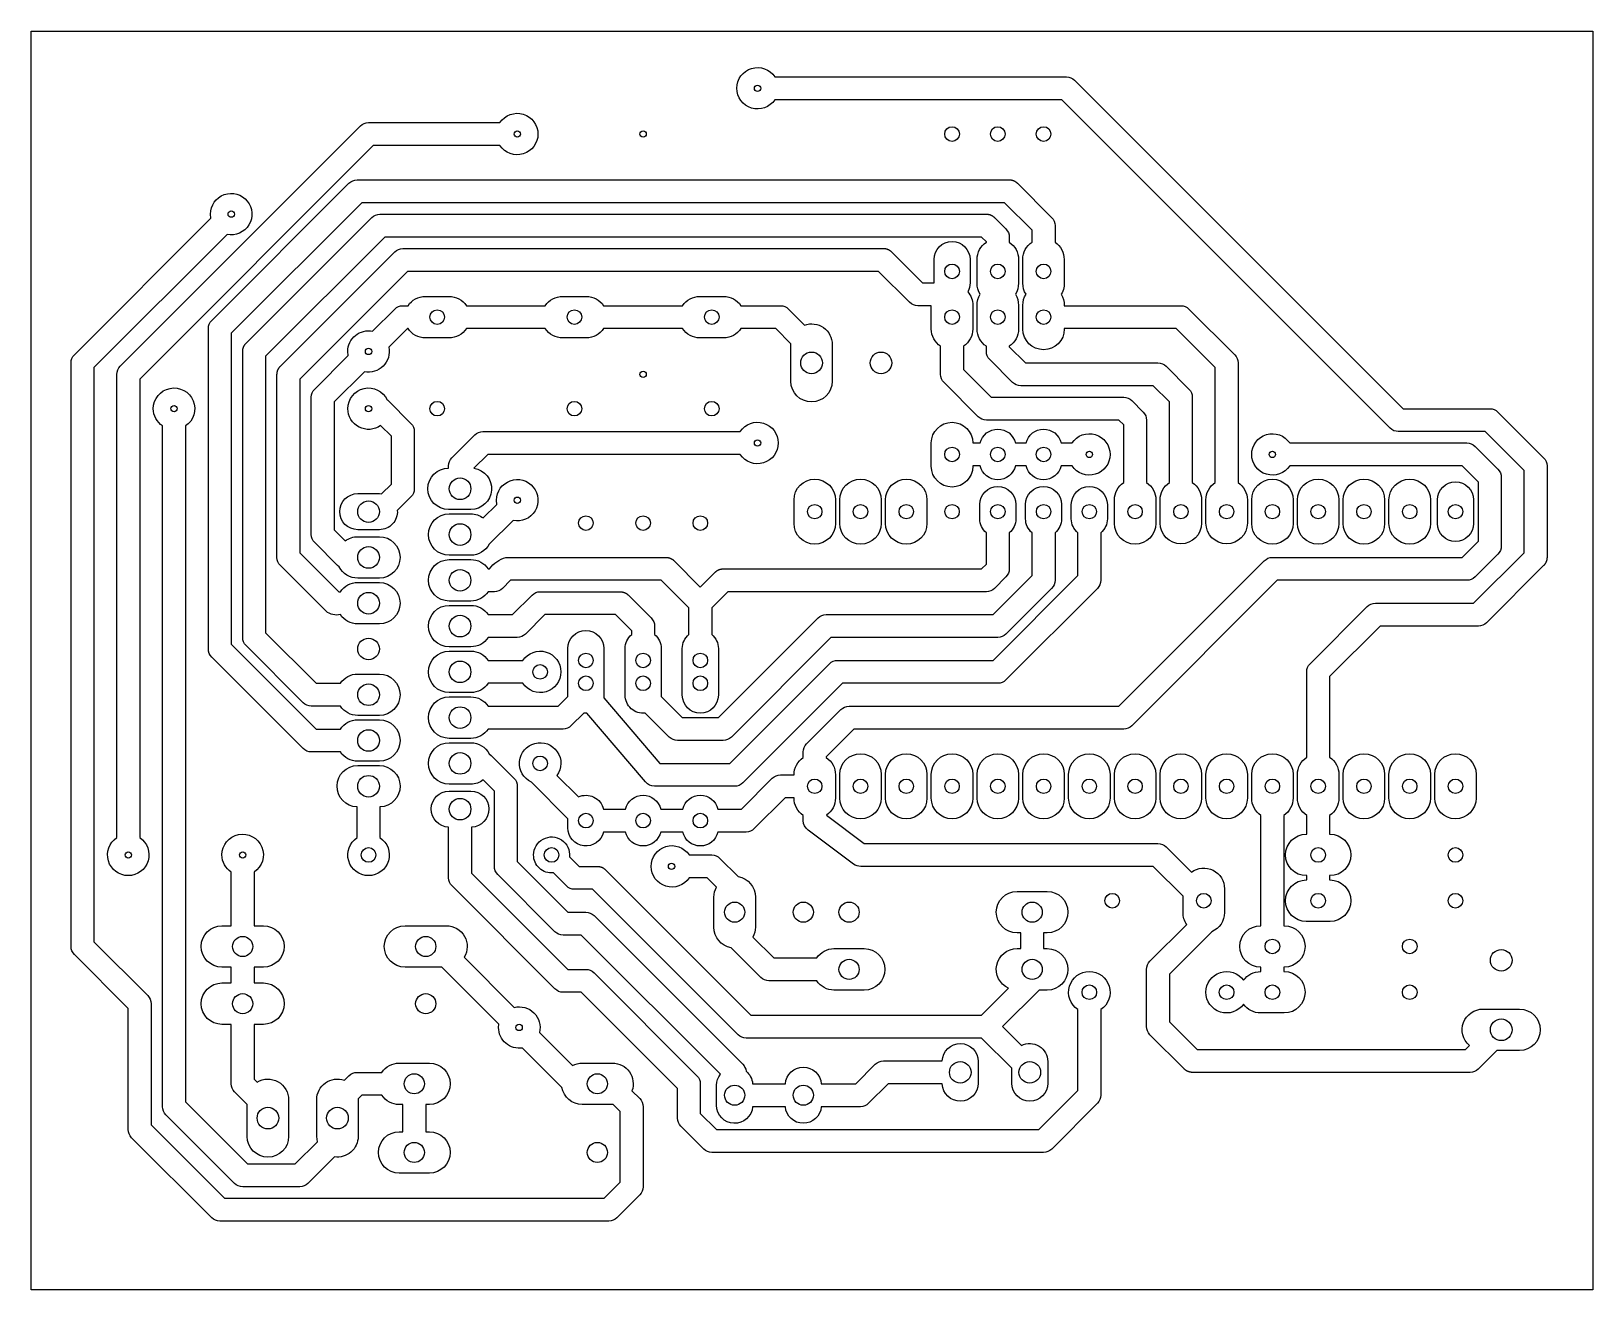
# Model space of a CAD drawing. Extents: x 93.4 to 180, y 7.6 to 77.5.
import ezdxf

# ---------------------------------------------------------------- set-up
doc = ezdxf.new("R2010")
doc.units = 0
for name, color, linetype in [('20', 30, 'CONTINUOUS'), ('44', 9, 'CONTINUOUS'), ('DEFAULT', 7, 'CONTINUOUS')]:
    doc.layers.add(name, color=color, linetype=linetype)

msp = doc.modelspace()

# ---------------------------------------------------------------- linework, layer by layer
at = {"layer": '20'}
msp.add_lwpolyline([(180.038, 7.62), (93.373, 7.62), (93.373, 77.46), (180.038, 77.46), (180.038, 7.62)], dxfattribs=at)
at = {"layer": '44'}
for centre, radius in [((133.683, 74.295), 0.175), ((144.478, 71.755), 0.406), ((147.018, 71.755), 0.406), ((149.558, 71.755), 0.406), ((120.348, 71.755), 0.175), ((127.333, 71.755), 0.175), ((104.473, 67.31), 0.175), ((144.478, 64.135), 0.406), ((147.018, 64.135), 0.406), ((149.558, 64.135), 0.406), ((115.903, 61.595), 0.406), ((123.523, 61.595), 0.406), ((131.143, 61.595), 0.406), ((144.478, 61.595), 0.406), ((147.018, 61.595), 0.406), ((149.558, 61.595), 0.406), ((112.093, 59.69), 0.175), ((136.68, 59.055), 0.6), ((140.536, 59.055), 0.6), ((127.333, 58.42), 0.175), ((101.298, 56.515), 0.175), ((112.093, 56.515), 0.175), ((115.903, 56.515), 0.406), ((123.523, 56.515), 0.406), ((131.143, 56.515), 0.406), ((133.683, 54.61), 0.175), ((144.478, 53.975), 0.406), ((147.018, 53.975), 0.406), ((149.558, 53.975), 0.406), ((152.098, 53.975), 0.175), ((162.258, 53.975), 0.175), ((117.173, 52.07), 0.6), ((112.093, 50.8), 0.6), ((120.348, 51.435), 0.175), ((136.858, 50.8), 0.4), ((139.398, 50.8), 0.4), ((141.938, 50.8), 0.4), ((144.478, 50.8), 0.4), ((147.018, 50.8), 0.4), ((149.558, 50.8), 0.4), ((152.098, 50.8), 0.4), ((154.638, 50.8), 0.4), ((157.178, 50.8), 0.4), ((159.718, 50.8), 0.4), ((162.258, 50.8), 0.4), ((164.798, 50.8), 0.4), ((167.338, 50.8), 0.4), ((169.878, 50.8), 0.4), ((172.418, 50.8), 0.4), ((124.158, 50.165), 0.406), ((127.333, 50.165), 0.406), ((130.508, 50.165), 0.406), ((117.173, 49.53), 0.6), ((112.093, 48.26), 0.6), ((117.173, 46.99), 0.6), ((112.093, 45.72), 0.6), ((117.173, 44.45), 0.6), ((112.093, 43.18), 0.6), ((117.173, 41.91), 0.6), ((124.158, 42.545), 0.406), ((127.333, 42.545), 0.406), ((130.508, 42.545), 0.406), ((121.618, 41.91), 0.406), ((124.158, 41.275), 0.406), ((127.333, 41.275), 0.406), ((130.508, 41.275), 0.406), ((112.093, 40.64), 0.6), ((117.173, 39.37), 0.6), ((112.093, 38.1), 0.6), ((117.173, 36.83), 0.6), ((121.618, 36.83), 0.406), ((112.093, 35.56), 0.6), ((136.858, 35.56), 0.4), ((139.398, 35.56), 0.4), ((141.938, 35.56), 0.4), ((144.478, 35.56), 0.4), ((147.018, 35.56), 0.4), ((149.558, 35.56), 0.4), ((152.098, 35.56), 0.4), ((154.638, 35.56), 0.4), ((157.178, 35.56), 0.4), ((159.718, 35.56), 0.4), ((162.258, 35.56), 0.4), ((164.798, 35.56), 0.4), ((167.338, 35.56), 0.4), ((169.878, 35.56), 0.4), ((172.418, 35.56), 0.4), ((117.173, 34.29), 0.6), ((124.158, 33.655), 0.406), ((127.333, 33.655), 0.406), ((130.508, 33.655), 0.406), ((112.093, 31.75), 0.406), ((122.253, 31.75), 0.406), ((164.798, 31.75), 0.406), ((172.418, 31.75), 0.406), ((98.758, 31.75), 0.175), ((105.108, 31.75), 0.175), ((128.911, 31.115), 0.175), ((153.368, 29.21), 0.406), ((158.448, 29.21), 0.406), ((164.798, 29.21), 0.406), ((172.418, 29.21), 0.406), ((132.413, 28.575), 0.559), ((136.223, 28.575), 0.559), ((138.763, 28.575), 0.559), ((148.923, 28.575), 0.559), ((105.108, 26.67), 0.559), ((115.268, 26.67), 0.559), ((162.258, 26.67), 0.406), ((169.878, 26.67), 0.406), ((174.958, 25.903), 0.6), ((138.763, 25.4), 0.559), ((148.923, 25.4), 0.559), ((152.098, 24.13), 0.406), ((159.718, 24.13), 0.406), ((162.258, 24.13), 0.406), ((169.878, 24.13), 0.406), ((105.108, 23.495), 0.559), ((115.268, 23.495), 0.559), ((174.958, 22.047), 0.6), ((120.452, 22.176), 0.175), ((144.935, 19.685), 0.6), ((148.791, 19.685), 0.6), ((114.633, 19.05), 0.559), ((124.793, 19.05), 0.559), ((132.413, 18.415), 0.559), ((136.223, 18.415), 0.559), ((106.51, 17.145), 0.6), ((110.366, 17.145), 0.6), ((114.633, 15.24), 0.559), ((124.793, 15.24), 0.559)]:
    msp.add_circle(centre, radius, dxfattribs=at)
at = {"layer": 'DEFAULT'}
for points in [[(132.533, 74.295, -0.743232), (134.642, 74.93), (150.828, 74.93, -0.200876), (151.28, 74.741), (169.506, 56.515), (174.323, 56.515, -0.200876), (174.775, 56.326), (177.312, 53.789, -0.198903), (177.498, 53.34), (177.498, 48.246), (177.497, 48.231), (177.497, 48.217), (177.495, 48.202), (177.494, 48.188), (177.492, 48.173), (177.49, 48.158), (177.487, 48.143), (177.484, 48.128), (177.481, 48.114), (177.477, 48.099), (177.473, 48.084), (177.469, 48.069), (177.464, 48.054), (177.458, 48.039), (177.453, 48.024), (177.447, 48.009), (177.44, 47.995), (177.433, 47.98), (177.426, 47.966), (177.418, 47.951), (177.41, 47.937), (177.401, 47.923), (177.393, 47.91), (177.383, 47.896), (177.374, 47.883), (177.364, 47.869), (177.353, 47.857), (177.343, 47.844), (177.332, 47.831), (177.32, 47.819), (177.309, 47.808), (174.137, 44.636, -0.198903), (173.688, 44.45), (168.236, 44.45), (165.433, 41.647), (165.433, 37.173, -0.251571), (165.948, 36.214), (165.948, 34.906, -0.251571), (165.433, 33.947), (165.433, 32.9), (165.458, 32.9, -1), (165.458, 30.6), (165.433, 30.6), (165.433, 30.36), (165.458, 30.36, -1), (165.458, 28.06), (164.138, 28.06, -1), (164.138, 30.36), (164.163, 30.36), (164.163, 30.6), (164.138, 30.6, -1), (164.138, 32.9), (164.163, 32.9), (164.163, 33.947, -0.251571), (163.648, 34.906), (163.648, 36.214, -0.251571), (164.163, 37.173), (164.163, 41.91, -0.198903), (164.349, 42.359), (167.521, 45.531, -0.200876), (167.973, 45.72), (173.425, 45.72), (176.228, 48.523), (176.228, 53.077), (174.06, 55.245), (169.243, 55.245, -0.198903), (168.794, 55.431), (150.565, 73.66), (134.642, 73.66, -0.743232), (132.533, 74.295)], [(119.389, 72.39, -3.320926), (119.389, 71.12), (112.356, 71.12), (99.393, 58.157), (99.393, 32.709, -3.320926), (98.123, 32.709), (98.123, 58.42, -0.200876), (98.312, 58.872), (111.644, 72.204, -0.198903), (112.093, 72.39), (119.389, 72.39)], [(111.458, 69.215), (147.667, 69.215), (147.682, 69.214), (147.696, 69.214), (147.711, 69.212), (147.725, 69.211), (147.74, 69.209), (147.755, 69.207), (147.77, 69.204), (147.785, 69.201), (147.8, 69.198), (147.814, 69.194), (147.829, 69.19), (147.844, 69.186), (147.859, 69.181), (147.874, 69.175), (147.889, 69.17), (147.904, 69.163), (147.918, 69.157), (147.933, 69.15), (147.947, 69.143), (147.962, 69.135), (147.976, 69.127), (147.99, 69.118), (148.004, 69.11), (148.017, 69.1), (148.03, 69.091), (148.044, 69.081), (148.057, 69.07), (148.069, 69.06), (148.082, 69.049), (148.094, 69.037), (148.105, 69.026), (150.007, 67.124, -0.198903), (150.193, 66.675), (150.193, 65.749, -0.249378), (150.7, 64.795), (150.7, 63.609, -0.170609), (150.533, 62.865, -0.140591), (150.708, 62.255), (150.708, 62.23), (157.178, 62.23, -0.198903), (157.627, 62.044), (160.167, 59.504, -0.198903), (160.353, 59.055), (160.353, 52.413, -0.251571), (160.868, 51.454), (160.868, 50.165, -1), (158.568, 50.165), (158.568, 51.454, -0.251571), (159.083, 52.413), (159.083, 58.792), (156.915, 60.96), (150.708, 60.96), (150.708, 60.935, -1), (148.408, 60.935), (148.408, 62.255, -0.140591), (148.583, 62.865, -0.140591), (148.408, 63.475), (148.408, 64.661), (148.4, 64.795, -0.253754), (148.923, 65.759), (148.923, 66.412), (147.39, 67.945), (111.721, 67.945), (104.473, 60.697), (104.473, 43.443), (109.181, 38.735), (110.534, 38.735, -0.251571), (111.493, 39.25), (112.693, 39.25, -1), (112.693, 36.95), (111.493, 36.95, -0.251571), (110.534, 37.465), (108.918, 37.465, -0.200876), (108.466, 37.654), (103.389, 42.731, -0.198903), (103.203, 43.18), (103.203, 60.96, -0.198903), (103.389, 61.409), (111.009, 69.029, -0.198903), (111.458, 69.215)], [(103.323, 67.31, -2.803866), (104.244, 66.183), (96.853, 58.792), (96.853, 26.933), (99.842, 23.944, -0.198903), (100.028, 23.495), (100.028, 16.773), (104.101, 12.7), (125.165, 12.7), (126.063, 13.598), (126.063, 17.517), (125.679, 17.901), (125.631, 17.9), (123.955, 17.9, -0.364705), (122.822, 18.853), (120.639, 21.036, -0.460604), (119.311, 22.172), (119.325, 22.35), (119.264, 22.411), (116.155, 25.52), (114.118, 25.52, -1), (114.118, 27.82), (116.418, 27.82, -0.585401), (117.4, 26.071), (120.183, 23.288, -0.565449), (121.577, 21.894), (123.409, 20.062, -0.1243), (123.955, 20.2), (125.631, 20.2, -0.518954), (126.714, 18.662), (127.144, 18.232, -0.200876), (127.333, 17.78), (127.333, 13.335, -0.198903), (127.147, 12.886), (125.88, 11.619, -0.200876), (125.428, 11.43), (103.838, 11.43, -0.198903), (103.389, 11.616), (98.947, 16.058, -0.200876), (98.758, 16.51), (98.758, 23.232), (95.772, 26.218, -0.200876), (95.583, 26.67), (95.583, 59.055, -0.198903), (95.769, 59.504), (103.346, 67.081), (103.323, 67.31)], [(112.728, 67.31), (146.397, 67.31), (146.412, 67.309), (146.426, 67.309), (146.441, 67.307), (146.455, 67.306), (146.47, 67.304), (146.485, 67.302), (146.5, 67.299), (146.515, 67.296), (146.53, 67.293), (146.544, 67.289), (146.559, 67.285), (146.574, 67.281), (146.589, 67.276), (146.604, 67.27), (146.619, 67.265), (146.634, 67.258), (146.648, 67.252), (146.663, 67.245), (146.677, 67.238), (146.692, 67.23), (146.706, 67.222), (146.72, 67.213), (146.734, 67.205), (146.747, 67.195), (146.76, 67.186), (146.774, 67.176), (146.787, 67.165), (146.799, 67.155), (146.812, 67.144), (146.824, 67.132), (146.835, 67.121), (147.467, 66.489, -0.198903), (147.653, 66.04), (147.653, 65.754, -0.251571), (148.168, 64.795), (148.168, 63.475, -0.140591), (147.993, 62.865, -0.140591), (148.168, 62.255), (148.168, 60.935, -0.251571), (147.653, 59.976), (147.653, 59.953), (148.551, 59.055), (155.908, 59.055, -0.200876), (156.36, 58.866), (157.627, 57.599, -0.198903), (157.813, 57.15), (157.813, 52.413, -0.251571), (158.328, 51.454), (158.328, 50.165, -1), (156.028, 50.165), (156.028, 51.454, -0.251571), (156.543, 52.413), (156.543, 56.887), (155.645, 57.785), (148.288, 57.785, -0.198903), (147.839, 57.971), (146.572, 59.238, -0.200876), (146.383, 59.69), (146.383, 59.976, -0.251571), (145.868, 60.935), (145.868, 62.255, -0.140591), (146.043, 62.865, -0.140591), (145.868, 63.475), (145.868, 64.795, -0.251571), (146.383, 65.754), (146.383, 65.777), (146.12, 66.04), (112.991, 66.04), (106.378, 59.427), (106.378, 44.078), (109.181, 41.275), (110.534, 41.275, -0.251571), (111.493, 41.79), (112.693, 41.79, -1), (112.693, 39.49), (111.493, 39.49, -0.251571), (110.534, 40.005), (108.918, 40.005, -0.200876), (108.466, 40.194), (105.294, 43.366, -0.198903), (105.108, 43.815), (105.108, 59.704), (105.109, 59.719), (105.11, 59.733), (105.111, 59.748), (105.112, 59.762), (105.114, 59.777), (105.116, 59.792), (105.119, 59.807), (105.122, 59.822), (105.125, 59.836), (105.129, 59.851), (105.133, 59.866), (105.138, 59.881), (105.142, 59.896), (105.148, 59.911), (105.153, 59.926), (105.16, 59.941), (105.166, 59.955), (105.173, 59.97), (105.18, 59.984), (105.188, 59.999), (105.196, 60.013), (105.205, 60.027), (105.214, 60.04), (105.223, 60.054), (105.232, 60.067), (105.242, 60.081), (105.253, 60.093), (105.263, 60.106), (105.274, 60.119), (105.286, 60.131), (105.297, 60.142), (112.279, 67.124, -0.198903), (112.728, 67.31)], [(143.478, 64.795, -1), (145.478, 64.795), (145.478, 63.5, -0.129526), (145.348, 63.007, -0.180055), (145.628, 62.255), (145.628, 60.935, -0.251571), (145.113, 59.976), (145.113, 58.683), (146.646, 57.15), (154.003, 57.15, -0.200876), (154.455, 56.961), (155.087, 56.329, -0.198903), (155.273, 55.88), (155.273, 52.413, -0.251571), (155.788, 51.454), (155.788, 50.146, -1), (153.488, 50.146), (153.488, 51.454, -0.251571), (154.003, 52.413), (154.003, 55.617), (153.74, 55.88), (146.383, 55.88, -0.198903), (145.934, 56.066), (144.032, 57.968, -0.200876), (143.843, 58.42), (143.843, 59.976, -0.251571), (143.328, 60.935), (143.328, 62.23), (142.573, 62.23, -0.198903), (142.124, 62.416), (140.405, 64.135), (114.261, 64.135), (108.283, 58.157), (108.283, 48.523), (110.451, 46.355), (110.534, 46.355, -0.251571), (111.493, 46.87), (112.693, 46.87, -1), (112.693, 44.57), (111.493, 44.57, -0.251571), (110.534, 45.085, -0.225496), (109.736, 45.274), (107.199, 47.811, -0.198903), (107.013, 48.26), (107.013, 58.434), (107.014, 58.449), (107.015, 58.463), (107.016, 58.478), (107.017, 58.492), (107.019, 58.507), (107.021, 58.522), (107.024, 58.537), (107.027, 58.552), (107.03, 58.566), (107.034, 58.581), (107.038, 58.596), (107.043, 58.611), (107.047, 58.626), (107.053, 58.641), (107.058, 58.656), (107.065, 58.671), (107.071, 58.685), (107.078, 58.7), (107.085, 58.714), (107.093, 58.729), (107.101, 58.743), (107.11, 58.757), (107.119, 58.77), (107.128, 58.784), (107.137, 58.797), (107.147, 58.811), (107.158, 58.823), (107.168, 58.836), (107.179, 58.849), (107.191, 58.861), (107.202, 58.872), (113.549, 65.219, -0.198903), (113.998, 65.405), (140.682, 65.405), (140.697, 65.404), (140.711, 65.404), (140.726, 65.402), (140.74, 65.401), (140.755, 65.399), (140.77, 65.397), (140.785, 65.394), (140.8, 65.391), (140.815, 65.388), (140.829, 65.384), (140.844, 65.38), (140.859, 65.376), (140.874, 65.371), (140.889, 65.365), (140.904, 65.36), (140.919, 65.353), (140.933, 65.347), (140.948, 65.34), (140.962, 65.333), (140.977, 65.325), (140.991, 65.317), (141.005, 65.308), (141.019, 65.3), (141.032, 65.29), (141.045, 65.281), (141.059, 65.271), (141.072, 65.26), (141.084, 65.25), (141.097, 65.239), (141.109, 65.227), (141.12, 65.216), (142.836, 63.5), (143.478, 63.5), (143.478, 64.795)], [(115.243, 62.745), (116.563, 62.745, -0.251571), (117.522, 62.23), (121.904, 62.23, -0.251571), (122.863, 62.745), (124.183, 62.745, -0.251571), (125.142, 62.23), (129.524, 62.23, -0.251571), (130.483, 62.745), (131.803, 62.745, -0.251571), (132.762, 62.23), (134.953, 62.23, -0.200876), (135.405, 62.041), (136.292, 61.154, -0.518954), (137.83, 60.071), (137.83, 58.039, -1), (135.53, 58.039), (135.53, 60.071), (135.531, 60.119), (134.69, 60.96), (132.762, 60.96, -0.251571), (131.803, 60.445), (130.483, 60.445, -0.251571), (129.524, 60.96), (125.142, 60.96, -0.251571), (124.183, 60.445), (122.863, 60.445, -0.251571), (121.904, 60.96), (117.522, 60.96, -0.251571), (116.563, 60.445), (115.243, 60.445, -0.251571), (114.284, 60.96), (114.261, 60.96), (113.22, 59.919, -0.537148), (111.864, 58.563), (110.188, 56.887), (110.188, 49.793), (110.802, 49.179, -0.162596), (111.493, 49.41), (112.693, 49.41, -1), (112.693, 47.11), (111.493, 47.11, -0.280166), (110.472, 47.731), (110.371, 47.814), (109.104, 49.081, -0.198903), (108.918, 49.53), (108.918, 57.15, -0.198903), (109.104, 57.599), (110.966, 59.461), (110.943, 59.69, -0.474219), (112.322, 60.817), (113.549, 62.044, -0.198903), (113.998, 62.23), (114.284, 62.23, -0.251571), (115.243, 62.745)], [(100.148, 56.515, -1.672264), (101.933, 55.556), (101.933, 18.043), (105.371, 14.605), (108.02, 14.605), (109.253, 15.838), (109.216, 16.129), (109.216, 18.161, -0.518954), (110.754, 19.244), (111.006, 19.496, -0.200876), (111.458, 19.685), (112.836, 19.685, -0.251571), (113.795, 20.2), (115.471, 20.2, -1), (115.471, 17.9), (115.268, 17.9), (115.268, 16.39), (115.471, 16.39, -1), (115.471, 14.09), (113.795, 14.09, -1), (113.795, 16.39), (113.998, 16.39), (113.998, 17.9), (113.795, 17.9, -0.251571), (112.836, 18.415), (111.721, 18.415), (111.515, 18.209), (111.516, 18.161), (111.516, 16.129, -0.456785), (110.202, 14.991), (108.732, 13.521, -0.198903), (108.283, 13.335), (105.108, 13.335, -0.200876), (104.656, 13.524), (100.849, 17.331, -0.198903), (100.663, 17.78), (100.663, 55.556, -0.251571), (100.148, 56.515)], [(110.943, 56.515, -0.801828), (113.134, 57.003, -0.022745), (113.177, 56.964), (114.447, 55.694, -0.198903), (114.633, 55.245), (114.633, 52.07, -0.200876), (114.444, 51.618), (113.691, 50.865, -0.433364), (112.693, 49.8), (111.493, 49.8, -1), (111.493, 51.8), (112.693, 51.8), (112.822, 51.792), (113.363, 52.333), (113.363, 54.982), (112.764, 55.581, -0.610964), (110.943, 56.515)], [(132.724, 55.245, -3.320926), (132.724, 53.975), (118.706, 53.975), (117.939, 53.208, -0.930091), (117.773, 50.92), (116.538, 50.92, -1), (116.538, 53.22), (116.538, 53.34, -0.198903), (116.724, 53.789), (117.991, 55.056, -0.200876), (118.443, 55.245), (132.724, 55.245)], [(143.328, 54.61, -1), (145.628, 54.61), (146.045, 54.61, -0.792382), (147.992, 54.61), (148.585, 54.61, -0.792382), (150.532, 54.61), (151.139, 54.61, -3.320926), (151.139, 53.34), (150.532, 53.34, -0.792382), (148.585, 53.34), (147.992, 53.34, -0.792382), (146.045, 53.34), (145.628, 53.34), (145.628, 53.315, -1), (143.328, 53.315), (143.328, 54.61)], [(161.108, 53.975, -0.743232), (163.217, 54.61), (173.053, 54.61, -0.200876), (173.505, 54.421), (174.772, 53.154, -0.198903), (174.958, 52.705), (174.958, 48.895, -0.200876), (174.769, 48.443), (173.502, 47.176, -0.198903), (173.053, 46.99), (162.521, 46.99), (154.452, 38.921, -0.198903), (154.003, 38.735), (139.026, 38.735), (137.493, 37.202), (137.493, 37.154, -0.251571), (138.008, 36.195), (138.008, 34.906, -0.246629), (137.511, 33.959), (139.61, 32.385), (155.908, 32.385, -0.200876), (156.36, 32.196), (157.762, 30.794, -0.616404), (159.598, 29.87), (159.598, 28.55, -0.301109), (158.897, 27.491), (156.543, 25.137), (156.543, 22.488), (158.076, 20.955), (172.968, 20.955), (173.19, 21.177, -0.694764), (173.942, 23.197), (175.974, 23.197, -1), (175.974, 20.897), (174.706, 20.897), (173.68, 19.871, -0.198903), (173.231, 19.685), (157.799, 19.685), (157.784, 19.686), (157.77, 19.686), (157.755, 19.688), (157.741, 19.689), (157.726, 19.691), (157.711, 19.693), (157.696, 19.696), (157.682, 19.699), (157.667, 19.702), (157.652, 19.706), (157.637, 19.71), (157.622, 19.714), (157.607, 19.719), (157.592, 19.725), (157.577, 19.73), (157.562, 19.737), (157.548, 19.743), (157.533, 19.75), (157.519, 19.757), (157.505, 19.765), (157.49, 19.773), (157.476, 19.782), (157.463, 19.79), (157.449, 19.8), (157.436, 19.809), (157.422, 19.819), (157.41, 19.83), (157.397, 19.84), (157.385, 19.851), (157.372, 19.863), (157.361, 19.874), (155.459, 21.776, -0.198903), (155.273, 22.225), (155.273, 25.4, -0.200876), (155.462, 25.852), (157.504, 27.894, -0.152958), (157.298, 28.55), (157.298, 29.462), (155.645, 31.115), (139.422, 31.115, -0.171868), (139.017, 31.242), (136.497, 33.132, -0.246121), (136.223, 33.655), (136.223, 33.947, -0.251571), (135.708, 34.906), (135.708, 34.925), (135.216, 34.925), (133.5, 33.209, -0.200876), (133.048, 33.02), (131.482, 33.02, -0.792382), (129.535, 33.02), (128.307, 33.02, -0.792382), (126.36, 33.02), (125.132, 33.02, -0.890853), (123.158, 33.249), (123.158, 33.757), (121.172, 35.743), (121.13, 35.789, -2.76949), (122.552, 36.159), (123.741, 34.97, -0.474001), (125.132, 34.29), (126.36, 34.29, -0.792382), (128.307, 34.29), (129.535, 34.29, -0.792382), (131.482, 34.29), (132.785, 34.29), (134.504, 36.009, -0.198903), (134.953, 36.195), (135.708, 36.195, -0.251571), (136.223, 37.154), (136.223, 37.465, -0.198903), (136.409, 37.914), (138.311, 39.816, -0.200876), (138.763, 40.005), (153.74, 40.005), (161.806, 48.071, -0.200876), (162.258, 48.26), (172.79, 48.26), (173.688, 49.158), (173.688, 52.442), (172.79, 53.34), (163.217, 53.34, -0.743232), (161.108, 53.975)], [(119.198, 51.435, -2.803866), (120.119, 50.308), (118.794, 49.001, -0.280174), (117.773, 48.38), (116.573, 48.38, -1), (116.573, 50.68), (117.773, 50.68, -0.162596), (118.464, 50.449), (119.221, 51.206), (119.198, 51.435)], [(151.098, 51.2, -1), (153.098, 51.2), (153.098, 50.4, -0.224351), (152.733, 49.627), (152.733, 46.99, -0.198903), (152.547, 46.541), (147.47, 41.464, -0.200876), (147.018, 41.275), (138.391, 41.275), (132.865, 35.749, -0.200876), (132.413, 35.56), (127.968, 35.56, -0.232311), (127.465, 35.807), (124.2, 39.615), (124.038, 39.622), (123.34, 38.924, -0.200876), (122.888, 38.735), (118.732, 38.735, -0.251571), (117.773, 38.22), (116.573, 38.22, -1), (116.573, 40.52), (117.773, 40.52, -0.251571), (118.732, 40.005), (122.625, 40.005), (123.161, 40.541), (123.158, 40.615), (123.158, 43.205, -1), (125.158, 43.205), (125.158, 40.615), (125.146, 40.463), (128.26, 36.83), (132.15, 36.83), (137.679, 42.359, -0.198903), (138.128, 42.545), (146.755, 42.545), (151.463, 47.253), (151.463, 49.627, -0.224351), (151.098, 50.4), (151.098, 51.2)], [(148.558, 51.2, -1), (150.558, 51.2), (150.558, 50.4, -0.224351), (150.193, 49.627), (150.193, 46.99, -0.198903), (150.007, 46.541), (147.47, 44.004, -0.200876), (147.018, 43.815), (137.756, 43.815), (132.23, 38.289, -0.200876), (131.778, 38.1), (129.238, 38.1, -0.200876), (128.786, 38.289), (127.453, 39.622, -0.449948), (126.333, 40.615), (126.333, 43.205, -0.224351), (126.698, 43.978), (126.698, 44.187), (125.8, 45.085), (121.881, 45.085), (120.8, 44.004, -0.200876), (120.348, 43.815), (118.732, 43.815, -0.251571), (117.773, 43.3), (116.573, 43.3, -1), (116.573, 45.6), (117.773, 45.6, -0.251571), (118.732, 45.085), (120.085, 45.085), (121.169, 46.169, -0.198903), (121.618, 46.355), (126.077, 46.355), (126.092, 46.354), (126.106, 46.354), (126.121, 46.352), (126.135, 46.351), (126.15, 46.349), (126.165, 46.347), (126.18, 46.344), (126.195, 46.341), (126.21, 46.338), (126.224, 46.334), (126.239, 46.33), (126.254, 46.326), (126.269, 46.321), (126.284, 46.315), (126.299, 46.31), (126.314, 46.303), (126.328, 46.297), (126.343, 46.29), (126.357, 46.283), (126.372, 46.275), (126.386, 46.267), (126.4, 46.258), (126.414, 46.25), (126.427, 46.24), (126.44, 46.231), (126.454, 46.221), (126.467, 46.21), (126.479, 46.2), (126.492, 46.189), (126.504, 46.177), (126.515, 46.166), (127.782, 44.899, -0.198903), (127.968, 44.45), (127.968, 43.978, -0.224351), (128.333, 43.205), (128.333, 40.615), (128.33, 40.541), (129.501, 39.37), (131.515, 39.37), (137.044, 44.899, -0.198903), (137.493, 45.085), (146.755, 45.085), (148.923, 47.253), (148.923, 49.627, -0.224351), (148.558, 50.4), (148.558, 51.2)], [(146.018, 51.2, -1), (148.018, 51.2), (148.018, 50.4, -0.224351), (147.653, 49.627), (147.653, 47.625, -0.198903), (147.467, 47.176), (146.835, 46.544, -0.200876), (146.383, 46.355), (132.041, 46.355), (131.143, 45.457), (131.143, 43.978, -0.224351), (131.508, 43.205), (131.508, 40.615, -1), (129.508, 40.615), (129.508, 43.205, -0.224351), (129.873, 43.978), (129.873, 45.457), (128.34, 46.99), (119.976, 46.99), (119.53, 46.544, -0.200876), (119.078, 46.355), (118.732, 46.355, -0.251571), (117.773, 45.84), (116.573, 45.84, -1), (116.573, 48.14), (117.773, 48.14, -0.251571), (118.732, 47.625), (118.815, 47.625, -0.174346), (119.713, 48.26), (128.617, 48.26), (128.632, 48.259), (128.646, 48.259), (128.661, 48.257), (128.675, 48.256), (128.69, 48.254), (128.705, 48.252), (128.72, 48.249), (128.735, 48.246), (128.75, 48.243), (128.764, 48.239), (128.779, 48.235), (128.794, 48.231), (128.809, 48.226), (128.824, 48.22), (128.839, 48.215), (128.854, 48.208), (128.868, 48.202), (128.883, 48.195), (128.897, 48.188), (128.912, 48.18), (128.926, 48.172), (128.94, 48.163), (128.954, 48.155), (128.967, 48.145), (128.98, 48.136), (128.994, 48.126), (129.007, 48.115), (129.019, 48.105), (129.032, 48.094), (129.044, 48.082), (129.055, 48.071), (130.508, 46.618), (131.339, 47.449), (131.35, 47.459), (131.36, 47.468), (131.371, 47.478), (131.383, 47.487), (131.394, 47.496), (131.406, 47.505), (131.418, 47.513), (131.431, 47.522), (131.444, 47.53), (131.457, 47.538), (131.47, 47.545), (131.484, 47.553), (131.497, 47.56), (131.512, 47.566), (131.526, 47.573), (131.54, 47.579), (131.555, 47.585), (131.57, 47.59), (131.585, 47.595), (131.601, 47.6), (131.616, 47.604), (131.632, 47.608), (131.648, 47.612), (131.664, 47.615), (131.68, 47.617), (131.696, 47.62), (131.712, 47.622), (131.729, 47.623), (131.745, 47.624), (131.762, 47.625), (131.778, 47.625), (146.12, 47.625), (146.383, 47.888), (146.383, 49.627, -0.224351), (146.018, 50.4), (146.018, 51.2)], [(135.708, 51.454, -1), (138.008, 51.454), (138.008, 50.146, -1), (135.708, 50.146), (135.708, 51.454)], [(138.248, 51.454, -1), (140.548, 51.454), (140.548, 50.146, -1), (138.248, 50.146), (138.248, 51.454)], [(140.788, 51.454, -1), (143.088, 51.454), (143.088, 50.146, -1), (140.788, 50.146), (140.788, 51.454)], [(161.108, 51.454, -1), (163.408, 51.454), (163.408, 50.146, -1), (161.108, 50.146), (161.108, 51.454)], [(163.648, 51.454, -1), (165.948, 51.454), (165.948, 50.146, -1), (163.648, 50.146), (163.648, 51.454)], [(166.188, 51.454, -1), (168.488, 51.454), (168.488, 50.146, -1), (166.188, 50.146), (166.188, 51.454)], [(168.728, 51.454, -1), (171.028, 51.454), (171.028, 50.146, -1), (168.728, 50.146), (168.728, 51.454)], [(171.418, 51.454, -1), (173.418, 51.454), (173.418, 50.146, -1), (171.418, 50.146), (171.418, 51.454)], [(116.573, 43.06), (117.773, 43.06, -0.251571), (118.732, 42.545), (120.659, 42.545, -3.320926), (120.659, 41.275), (118.732, 41.275, -0.251571), (117.773, 40.76), (116.573, 40.76, -1), (116.573, 43.06)], [(116.573, 37.98), (117.773, 37.98, -0.280165), (118.794, 37.359), (118.895, 37.276), (120.162, 36.009, -0.198903), (120.348, 35.56), (120.348, 31.378), (123.151, 28.575), (124.158, 28.575, -0.200876), (124.61, 28.386), (132.862, 20.134, -0.172811), (133.045, 19.749, -0.2055), (133.41, 19.05), (135.226, 19.05, -0.926494), (137.22, 19.05), (139.135, 19.05), (140.219, 20.134, -0.198903), (140.668, 20.32), (143.936, 20.32, -0.982648), (145.935, 20.285), (145.935, 19.085, -0.982648), (143.936, 19.05), (140.931, 19.05), (139.85, 17.969, -0.200876), (139.398, 17.78), (137.22, 17.78, -0.926494), (135.226, 17.78), (133.41, 17.78, -0.962572), (131.413, 17.856), (131.413, 18.974, -0.164696), (131.619, 19.581), (123.895, 27.305), (122.888, 27.305, -0.198903), (122.439, 27.491), (119.267, 30.663, -0.200876), (119.078, 31.115), (119.078, 35.297), (118.464, 35.911, -0.162596), (117.773, 35.68), (116.573, 35.68, -1), (116.573, 37.98)], [(138.248, 36.214, -1), (140.548, 36.214), (140.548, 34.906, -1), (138.248, 34.906), (138.248, 36.214)], [(140.788, 36.214, -1), (143.088, 36.214), (143.088, 34.906, -1), (140.788, 34.906), (140.788, 36.214)], [(143.328, 36.214, -1), (145.628, 36.214), (145.628, 34.906, -1), (143.328, 34.906), (143.328, 36.214)], [(145.868, 36.214, -1), (148.168, 36.214), (148.168, 34.906, -1), (145.868, 34.906), (145.868, 36.214)], [(148.408, 36.214, -1), (150.708, 36.214), (150.708, 34.906, -1), (148.408, 34.906), (148.408, 36.214)], [(150.948, 36.214, -1), (153.248, 36.214), (153.248, 34.906, -1), (150.948, 34.906), (150.948, 36.214)], [(153.488, 36.214, -1), (155.788, 36.214), (155.788, 34.906, -1), (153.488, 34.906), (153.488, 36.214)], [(156.028, 36.214, -1), (158.328, 36.214), (158.328, 34.906, -1), (156.028, 34.906), (156.028, 36.214)], [(158.568, 36.214, -1), (160.868, 36.214), (160.868, 34.906, -1), (158.568, 34.906), (158.568, 36.214)], [(161.108, 36.214, -1), (163.408, 36.214), (163.408, 34.906, -0.251571), (162.893, 33.947), (162.893, 27.82), (162.918, 27.82, -1), (162.918, 25.52), (162.893, 25.52), (162.893, 25.28), (162.918, 25.28, -1), (162.918, 22.98), (161.598, 22.98, -0.243807), (160.658, 23.467, -3.153087), (160.658, 24.793, -0.243807), (161.598, 25.28), (161.623, 25.28), (161.623, 25.52), (161.598, 25.52, -1), (161.598, 27.82), (161.623, 27.82), (161.623, 33.947, -0.251571), (161.108, 34.906), (161.108, 36.214)], [(166.188, 36.214, -1), (168.488, 36.214), (168.488, 34.906, -1), (166.188, 34.906), (166.188, 36.214)], [(168.728, 36.214, -1), (171.028, 36.214), (171.028, 34.906, -1), (168.728, 34.906), (168.728, 36.214)], [(171.268, 36.214, -1), (173.568, 36.214), (173.568, 34.906, -1), (171.268, 34.906), (171.268, 36.214)], [(111.493, 36.71), (112.693, 36.71, -0.984895), (112.728, 34.411), (112.728, 32.709, -3.320926), (111.458, 32.709), (111.458, 34.411, -0.984895), (111.493, 36.71)], [(117.773, 35.29, -0.982648), (117.808, 33.291), (117.808, 30.743), (123.151, 25.4), (124.158, 25.4, -0.200876), (124.61, 25.211), (130.322, 19.499, -0.198903), (130.508, 19.05), (130.508, 17.408), (131.406, 16.51), (149.295, 16.51), (151.463, 18.678), (151.463, 23.171, -3.320926), (152.733, 23.171), (152.733, 18.415, -0.198903), (152.547, 17.966), (150.01, 15.429, -0.200876), (149.558, 15.24), (131.143, 15.24, -0.198903), (130.694, 15.426), (129.427, 16.693, -0.200876), (129.238, 17.145), (129.238, 18.787), (123.895, 24.13), (122.888, 24.13, -0.198903), (122.439, 24.316), (116.727, 30.028, -0.200876), (116.538, 30.48), (116.538, 33.291, -0.982648), (116.573, 35.29), (117.773, 35.29)], [(103.958, 31.75, -1.672264), (105.743, 30.791), (105.743, 27.82), (106.258, 27.82, -1), (106.258, 25.52), (105.743, 25.52), (105.743, 24.645), (106.258, 24.645, -1), (106.258, 22.345), (105.743, 22.345), (105.743, 19.313), (105.913, 19.143, -0.585019), (107.66, 18.161), (107.66, 16.129, -1), (105.36, 16.129), (105.36, 17.9), (104.662, 18.598, -0.200876), (104.473, 19.05), (104.473, 22.345), (103.958, 22.345, -1), (103.958, 24.645), (104.473, 24.645), (104.473, 25.52), (103.958, 25.52, -1), (103.958, 27.82), (104.473, 27.82), (104.473, 30.791, -0.251571), (103.958, 31.75)], [(121.253, 31.75, -1.049932), (123.248, 31.653), (123.786, 31.115), (124.793, 31.115), (124.81, 31.115), (124.826, 31.114), (124.842, 31.113), (124.859, 31.112), (124.875, 31.11), (124.891, 31.107), (124.907, 31.105), (124.923, 31.102), (124.939, 31.098), (124.955, 31.094), (124.97, 31.09), (124.986, 31.085), (125.001, 31.08), (125.016, 31.075), (125.031, 31.069), (125.045, 31.063), (125.06, 31.056), (125.074, 31.05), (125.088, 31.043), (125.101, 31.035), (125.115, 31.028), (125.128, 31.02), (125.14, 31.012), (125.153, 31.003), (125.165, 30.995), (125.177, 30.986), (125.189, 30.977), (125.2, 30.968), (125.211, 30.958), (125.222, 30.949), (125.232, 30.939), (133.311, 22.86), (146.12, 22.86), (147.612, 24.352, -0.807708), (148.085, 26.55), (148.288, 26.55), (148.288, 27.425), (148.085, 27.425, -1), (148.085, 29.725), (149.761, 29.725, -1), (149.761, 27.425), (149.558, 27.425), (149.558, 26.55), (149.761, 26.55, -1), (149.761, 24.25), (149.306, 24.25), (147.281, 22.225), (148.332, 21.174, -0.561691), (149.791, 20.285), (149.791, 19.085, -1), (147.791, 19.085), (147.791, 19.919), (146.12, 21.59), (133.048, 21.59, -0.198903), (132.599, 21.776), (124.53, 29.845), (123.523, 29.845, -0.198903), (123.074, 30.031), (122.35, 30.755, -0.443042), (121.253, 31.75)], [(127.777, 31.115, -0.743233), (129.886, 31.75), (131.143, 31.75, -0.200876), (131.595, 31.561), (132.61, 30.546, -0.364705), (133.563, 29.413), (133.563, 27.737, -0.1243), (133.425, 27.191), (134.581, 26.035), (136.966, 26.035, -0.251571), (137.925, 26.55), (139.601, 26.55, -1), (139.601, 24.25), (137.925, 24.25, -0.251571), (136.966, 24.765), (134.318, 24.765, -0.198903), (133.869, 24.951), (132.216, 26.604, -0.364705), (131.263, 27.737), (131.263, 29.413, -0.1243), (131.401, 29.959), (130.88, 30.48), (129.886, 30.48, -0.743233), (127.777, 31.115)]]:
    msp.add_lwpolyline(points, format="xyb", dxfattribs=at)

doc.saveas('drawing.dxf')
